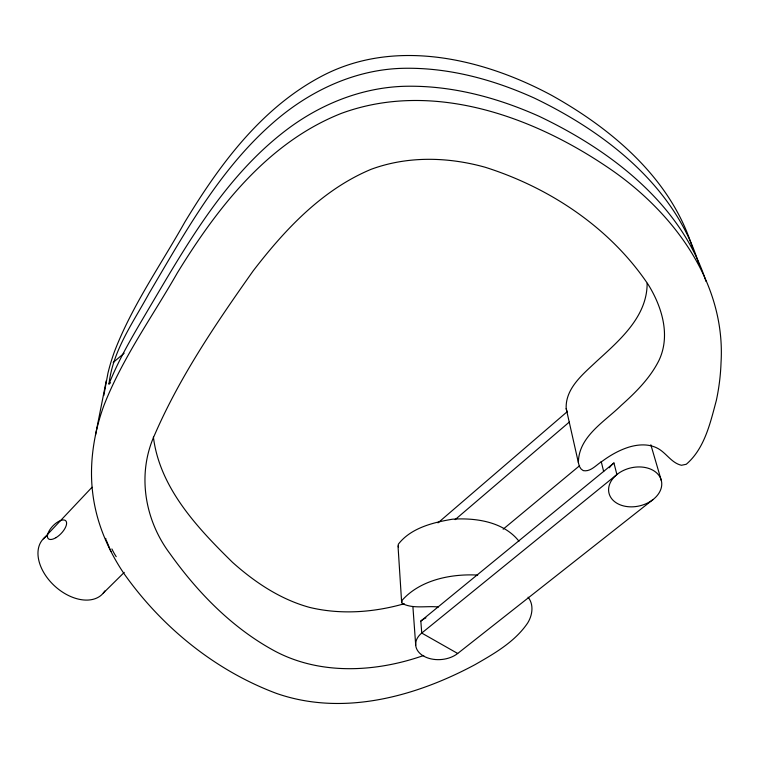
<?xml version="1.0" encoding="UTF-8"?>
<svg xmlns="http://www.w3.org/2000/svg" width="759" height="759" viewBox="0 0 759 759"><rect width="100%" height="100%" fill="white"/><g stroke="black" fill="none" stroke-linecap="round" stroke-linejoin="round"><path stroke-width="1.14" d="M647.142 283.297C647.218 316.968 619.202 340.62 596.394 361.521C583.102 374.102 565.246 388.361 566.186 408.57L578.405 462.753L579.421 466.424L581.128 469.071L583.282 470.627C590.787 472.07 596.308 464.755 602.162 461.282C610.245 455.305 619.069 450.248 628.68 447.193C638.328 444.224 649.353 443.541 658.395 448.74C666.639 453.502 671.8 463.123 681.468 465.276L686.269 464.271C704.656 448.531 710.282 422.943 716.325 400.496A333.078 265.555 -3.8 0 0 721.031 362.66C726.021 280.858 671.231 209.437 606.005 166.202C530.266 115.292 431.112 80.407 341.389 113.366C267.889 142.398 217.425 207.587 177.321 272.927C152.303 316.778 122.246 358.381 103.841 405.695A326.266 245.612 -4.8 0 0 97.143 427.687C92.788 445.675 90.71 464.271 91.782 482.781A289.274 217.937 -3.1 0 0 98.328 520.124C103.964 538.956 112.721 556.774 123.641 573.092C161.439 626.754 214.816 670.358 276.513 693.432C342.916 716.562 415.334 696.724 475.153 664.58C494.489 653.471 514.934 641.82 527.714 622.93C532.448 615.236 534.07 604.676 528.093 597.181M103.803 395.572L107.92 373.276A310.839 241.618 -4.9 0 1 114.419 351.721C132.047 305.668 160.785 264.976 184.76 222.197C219.465 164.779 261.362 107.816 322.072 75.995C394.832 37.751 482.515 58.215 551.376 95.198C612.674 129.343 671.791 179.428 692.825 248.762M110.567 382.773L108.983 384.035C112.806 350.535 133.167 322.509 148.897 293.657C184.722 233.051 219.389 169.589 273.164 122.664C308.609 91.564 353.571 69.951 401.217 68.357C447.203 66.982 492.591 79.202 534.232 98.034C605.246 132.123 675.254 186.249 699.011 264.493M95.444 435.296L106.26 380.733M108.983 384.035C119.704 357.072 134.941 332.233 149.599 307.291C187.862 242.586 226.514 174.836 287.794 128.916C321.123 104.021 361.36 87.864 403.181 86.327C450.182 84.913 496.604 97.256 539.251 116.364C610.407 150.291 680.88 203.611 706.022 281.409M43.329 538.852L92.038 487.231M103.281 593.102L124.239 572.39M124.134 353.22L113.186 362.498M438 522.856L566.964 411.9M455.134 519.64L569.421 421.966M503.141 529.203L579.601 465.713M457.696 653.48L421.748 633.063L420.818 621.071L613.936 462.981L616.896 474.546L421.748 633.063A24.231 16.423 -4.7 0 0 423.664 656.118A24.231 16.423 -4.7 0 0 457.696 653.48L653.101 499.507M423.759 655.463C376.094 672.199 320.772 675.434 275.024 651.175C232.415 628.224 197.795 592.675 169.893 553.567C144.58 519.906 136.876 473.948 154.551 435.049C179.997 376.303 216.4 322.907 253.221 270.811C284.957 229.522 322.167 189.741 371.123 169.304C407.735 155.804 448 156.847 485.248 167.274C549.971 187.786 610.397 227.994 648.442 284.919C662.019 307.044 670.709 335.459 659.04 360.259C650.178 378.086 635.862 392.261 621.213 405.391C604.686 421.643 578.339 436.672 578.405 462.753M404.262 603.747C373.675 612.466 340.819 614.894 309.71 607.428C280.498 599.468 254.815 582.305 232.463 562.286C197.397 527.828 159.76 487.999 153.394 437.051M438.408 607.01C426.454 605.644 413.057 609.173 402.08 603.405L401.909 600.521C420.125 579.848 451.15 573.633 477.724 575.085M518.985 541.233C503.663 521.737 475.846 517.629 452.468 519.213C433.057 522.458 410.799 527.951 398.276 544.288L398.447 547.154M110.937 551.499L106.364 540.408M105.71 538.368L106.032 539.393M650.842 444.774L661.431 480.912A26.926 19.497 -13.3 0 1 625.672 506.376A26.926 19.497 -13.3 0 1 618.414 473.398A26.926 19.497 -13.3 0 1 661.431 480.912M566.186 408.57L567.182 412.184M601.204 461.472L603.68 471.586M412.896 606.564L415.714 645.283M398.01 545.844L401.625 602.086M104.799 590.976A40.445 26.679 42.3 0 1 53.955 585.341A40.445 26.679 42.3 0 1 46.859 536.034M116.222 556.67A55.36 22.988 83 0 1 111.886 548.937M609.354 467.791A26.66 19.44 -13.5 0 1 613.936 462.981M420.818 621.071A24.013 16.404 -4.8 0 1 425.932 617.864M56.005 537.657A12.514 5.598 -45.8 0 0 65.777 520.807A12.514 5.598 -45.8 0 0 49.24 530.712A12.514 5.598 -45.8 0 0 56.005 537.657"/></g></svg>
